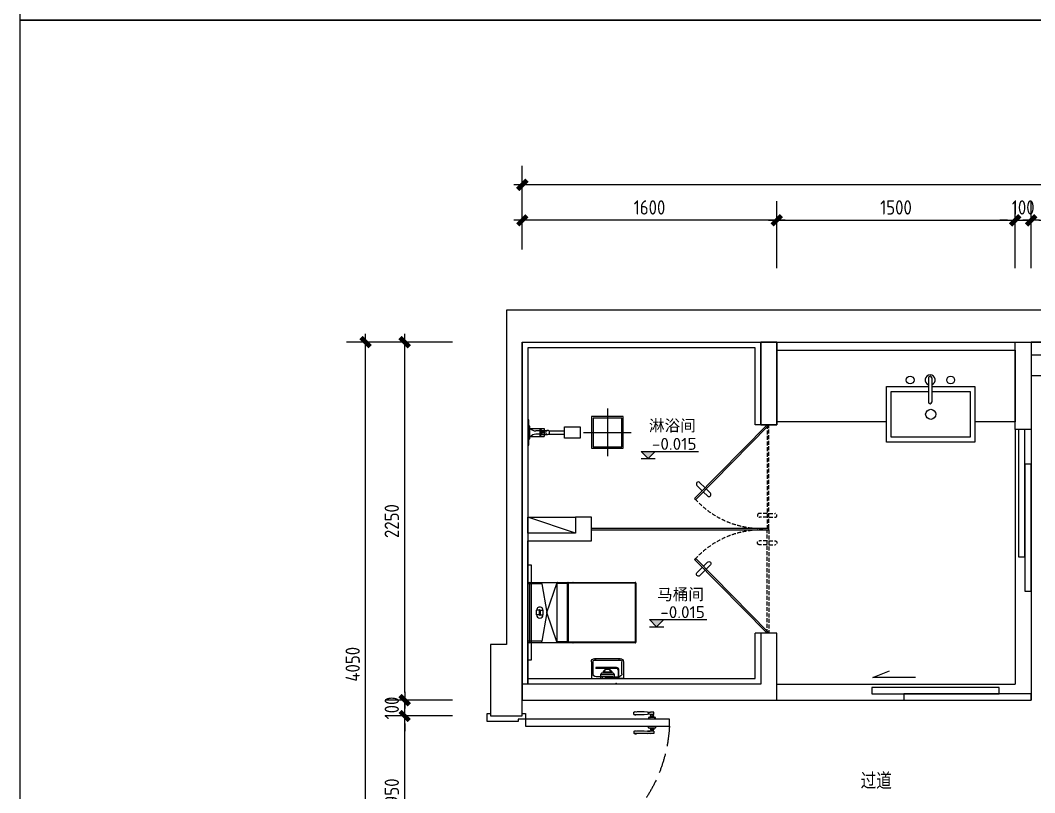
# Model space of a CAD drawing. Header units: inches. Extents: x 193953 to 255442, y -114891 to -62384.
# Drawn here: x 193954 to 200333, y -100380 to -95525 of the extents above; entities that cross this region are included whole.
import ezdxf
from ezdxf.enums import TextEntityAlignment as Align

# ---------------------------------------------------------------- set-up
doc = ezdxf.new("R2010")
doc.units = ezdxf.units.IN
doc.header["$LTSCALE"] = 500
doc.header["$MEASUREMENT"] = 0
for name, pattern in [('DASH', [0.35, 0.25, -0.1]), ('家具平面底图$0$DOM-虚线', [0.35, 0.25, -0.1]), ('家具平面底图$0$DOM-门开启线', [0.666666, 0.333333, -0.111111, 0.111111, -0.111111])]:
    doc.linetypes.add(name, pattern=pattern)
for name, color, linetype in [('0-索引文字', 50, 'Continuous'), ('1-门板', 6, 'Continuous'), ('F-洁具-DOM', 1, 'Continuous'), ('G-装饰造型轮廓线、电气提示线', 3, 'Continuous'), ('L-立面、剖面图、大样图-细线', 134, 'Continuous'), ('P-平面门', 2, 'Continuous'), ('WP', 4, 'Continuous')]:
    doc.layers.add(name, color=color, linetype=linetype)
doc.styles.add('DOM-romans.shx', font='dim.shx')
doc.styles.add('st', font='', dxfattribs={"width": 0.7})
doc.styles.get('st').set_extended_font_data('SimSun')
doc.dimstyles.new('DOM_DIM_1 80', dxfattribs={"dimscale": 60, "dimtxt": 1.5, "dimasz": 0.8, "dimexe": 2, "dimexo": 1.5, "dimgap": 0.6, "dimtad": 1, "dimdec": 0, "dimrnd": 5, "dimzin": 12, "dimdsep": 46, "dimtxsty": 'DOM-romans.shx', "dimblk": 'DOM_Dimension_Tick', "dimcen": 0.125, "dimclrd": 44, "dimclre": 44, "dimclrt": 50, "dimadec": 0, "dimazin": 0, "dimtfac": 1, "dimtdec": 0, "dimtix": 1, "dimtmove": 2, "dimatfit": 3, "dimldrblk": 'DOM_Leader_Arrow', "dimfxl": 0, "dimtvp": 1, "dimtolj": 1, "dimtzin": 0, "dimarcsym": 0})

# ---------------------------------------------------------------- blocks, each defined once
blk = doc.blocks.new('A$Cf89d1532')
at = {"layer": 'P-平面门', "color": 1}
for p, q in [((-422.3, 404.7), (-447.1, 380)), ((-404.7, 387), (-429.4, 362.3)), ((-396.2, 395.5), (-362, 429.7))]:
    blk.add_line(p, q, dxfattribs=at)
at = {"layer": 'P-平面门', "color": 8, "linetype": 'DASH', "ltscale": 0.2}
for p, q in [((-556.3, 6), (-556.3, 54.4)), ((-556.3, -6), (-556.3, -44.9))]:
    blk.add_line(p, q, dxfattribs=at)
at = {"layer": 'P-平面门', "color": 1}
blk.add_lwpolyline([(-7.1, -2.1), (0, 5), (-463.2, 461.1), (-470.2, 454)], close=True, dxfattribs=at)
blk.add_lwpolyline([(-413.9, 413.2), (-380.3, 446.8)], dxfattribs=at)
at = {"layer": 'P-平面门', "color": 8, "linetype": 'DASH', "ltscale": 0.2}
blk.add_lwpolyline([(0, -5), (0, 5), (-650, 5), (-650, -5)], close=True, dxfattribs=at)
for points in [[(-581.3, 6), (-581.3, 53.5)], [(-581.3, -6), (-581.3, -44)]]:
    blk.add_lwpolyline(points, dxfattribs=at)
for centre, radius, start, end in [((-91.2, 42.1), 560, 132.104, 183.79414), ((-568.8, 53.5), 12.5, 1.48486, 180.05013), ((-568.8, -44), 12.5, 179.94987, 358.51514)]:
    blk.add_arc(centre, radius, start, end, dxfattribs=at)
at = {"layer": 'P-平面门', "color": 1}
for centre, start, end in [((-371.5, 438), 316.48486, 135.05013), ((-438.3, 371.1), 135, 315)]:
    blk.add_arc(centre, 12.5, start, end, dxfattribs=at)
blk = doc.blocks.new('家具平面底图$0$A$C591D7FFC')
at = {"linetype": '家具平面底图$0$DOM-虚线', "ltscale": 150}
blk.add_lwpolyline([(300, -20), (-300, -20), (-300, 0), (300, 0)], close=True, dxfattribs=at)
blk = doc.blocks.new('家具平面底图$0$A$C619B377B')
at = {"linetype": 'Continuous'}
for p, q in [((-180, 0), (180, 0)), ((-190, -185.2), (-190, -10)), ((190, -10), (190, -185.2)), ((-189.5, -186.2), (-190, -185.2)), ((-189.5, -676), (-189.5, -186.1)), ((-184.5, -185.2), (184.5, -185.2)), ((189.5, -186.2), (190, -185.2)), ((189.5, -186.1), (189.5, -676)), ((189.5, -254), (-189.5, -254)), ((185.5, -680), (-185.5, -680))]:
    blk.add_line(p, q, dxfattribs=at)
at = {"color": 8, "linetype": 'Continuous'}
for p, q in [((-180, -88.3), (-180, 0)), ((180, -88.3), (180, 0)), ((190, -10), (-190, -10)), ((-15, -55), (15, -55)), ((-15, -73), (-15, -55)), ((15, -73), (15, -55)), ((-190, -185.2), (0, -120)), ((0, -120), (-180, -88.3)), ((-15, -73), (15, -73)), ((15, -77), (-15, -77)), ((-15, -77), (-15, -95)), ((15, -95), (-15, -95)), ((180, -88.3), (0, -120)), ((0, -120), (190, -185.2)), ((15, -77), (15, -95)), ((-184.5, -250), (-184.5, -185.2)), ((184.5, -185.2), (184.5, -250)), ((-185.5, -250), (185.5, -250)), ((-185.5, -680), (-185.5, -250)), ((185.5, -680), (185.5, -250)), ((-189.5, -285), (-190, -285)), ((-190, -675), (-190, -285)), ((190, -285), (189.5, -285)), ((190, -285), (190, -675)), ((-190, -675), (-189.5, -675)), ((-189.5, -676), (189.5, -676)), ((-188.7, -679.1), (-188.4, -678.8)), ((188.4, -678.8), (188.7, -679.1)), ((189.9, -675), (190, -675))]:
    blk.add_line(p, q, dxfattribs=at)
at = {"linetype": 'Continuous'}
for centre, radius, start, end in [((-180, -10), 10, 90, 180), ((-185.5, -676), 4, 180, 270), ((185.5, -676), 4, 270, 0)]:
    blk.add_arc(centre, radius, start, end, dxfattribs=at)
at = {"color": 8, "linetype": 'Continuous'}
for centre, radius, start, end in [((180, -10), 10, 0, 90), ((-15, -75), 20, 90, 270), ((15, -75), 20, 270, 90), ((-15, -75), 2, 90, 270), ((15, -75), 2, 270, 90), ((-185.5, -254), 4, 90, 180), ((185.5, -254), 4, 0, 90), ((-185, -285), 5, 155.17913, 180), ((185, -285), 5, 0, 24.75826), ((-185, -675), 5, 180, 217.3553), ((-175, -674.8), 14.5, 191.25653, 193.3174), ((-175.6, -674.9), 13.9, 193.30813, 196.97054), ((-186.9, -676.4), 3.26, 232.02368, 236.55821), ((-183.6, -663.5), 16.5, 252.06254, 255.37073), ((-183.5, -662.9), 17.1, 255.35969, 256.56318), ((183.5, -662.9), 17.1, 283.43682, 284.64031), ((183.6, -663.5), 16.5, 284.62927, 287.93746), ((186.9, -676.4), 3.26, 303.44179, 307.97632), ((175.6, -674.9), 13.9, 343.02946, 346.69187), ((185, -675), 5, 322.62333, 0), ((175, -674.8), 14.5, 346.6826, 348.74347)]:
    blk.add_arc(centre, radius, start, end, dxfattribs=at)
at = {"color": 8, "linetype": 'Continuous', "extrusion": (0, 0, -1)}
for centre, major_axis, start_param, end_param in [((-180, -90.9), (9.99, -1.89), 3.092725, 4.663521), ((180, -90.9), (9.99, 1.89), -1.521928, 0.048868)]:
    blk.add_ellipse(centre, major_axis=major_axis, ratio=0.25825, start_param=start_param, end_param=end_param, dxfattribs=at)
at = {"linetype": 'Continuous', "extrusion": (0, 0, -1)}
for centre, start_param, end_param in [((-184.5, -186.1), 3.145147, 4.712389), ((184.5, -186.1), 4.712389, 6.279631)]:
    blk.add_ellipse(centre, major_axis=(5, 0), ratio=0.176327, start_param=start_param, end_param=end_param, dxfattribs=at)
at = {"layer": 'F-洁具-DOM'}
blk.add_blockref('家具平面底图$0$A$C591D7FFC', (0, 0), dxfattribs=at)
blk = doc.blocks.new('家具平面底图$0$A$C3001446E')
at = {"color": 8, "linetype": '家具平面底图$0$DOM-门开启线', "ltscale": 100}
for p, q in [((-500, 150), (-500, -150)), ((-350, 0), (-650, 0))]:
    blk.add_line(p, q, dxfattribs=at)
at = {"color": 250}
for p, q in [((-131.9, 9.6), (-229.4, 9.6)), ((-85.6, 12.4), (-124.2, 12.4)), ((-85.6, -13.1), (-85.6, 12.4)), ((-85.6, -9.7), (-85.6, 9)), ((-85.6, 9), (-49.5, 9)), ((-131.9, -10.4), (-229.4, -10.4)), ((-85.6, -13.1), (-124.2, -13.1)), ((0, -25), (-5.9, -25))]:
    blk.add_line(p, q, dxfattribs=at)
for p, q in [((-102.2, 25, 0), (-102.2, -25, 0)), ((-77.2, 25, 0), (-102.2, 25, 0)), ((-74.7, 20.8, 0), (-79.9, 20.8, 0)), ((-77.2, 25, 0), (-77.2, 20.8, 0)), ((-13, 25, 0), (-74.7, 25, 0)), ((-77.2, -25, 0), (-102.2, -25, 0)), ((-74.7, -20.8, 0), (-79.9, -20.8, 0)), ((-77.2, -20.8, 0), (-77.2, -25, 0)), ((-13, -25, 0), (-74.7, -25, 0))]:
    blk.add_line(p, q)
at = {"color": 8}
blk.add_line((-74.7, 25, 0), (-74.7, -25, 0), dxfattribs=at)
at = {"linetype": '家具平面底图$0$DOM-虚线', "ltscale": 100}
blk.add_lwpolyline([(-600, -100), (-600, 100), (-400, 100), (-400, -100)], close=True, dxfattribs=at)
at = {"color": 8, "linetype": '家具平面底图$0$DOM-虚线', "ltscale": 100}
blk.add_lwpolyline([(-590, -90), (-590, 90), (-410, 90), (-410, -90)], close=True, dxfattribs=at)
for points in [[(-6.5, -80), (-6.5, 80), (0, 80), (0, -80)], [(-13, -40), (-13, 40), (-6.5, 40), (-6.5, -40)]]:
    blk.add_lwpolyline(points, close=True)
at = {"color": 250}
for points in [[(-229.4, -35.4), (-229.4, 34.6), (-328.7, 34.6), (-328.7, -35.4)], [(0, -25), (-9.8, -25), (-9.8, 25), (0, 25)]]:
    blk.add_lwpolyline(points, close=True, dxfattribs=at)
for points in [[(-9.8, 25), (-14.6, 25, -0.211273), (-49.5, 9, -0.201002)], [(-9.8, -25), (-14.6, -25, 0.210081), (-49.1, -9.7), (-85.6, -9.7)]]:
    blk.add_lwpolyline(points, format="xyb", dxfattribs=at)
blk.add_circle((-124, -0.4), 12.7, dxfattribs=at)
at = {"color": 8}
blk.add_circle((-93.8, 0), 4.17, dxfattribs=at)
blk.add_arc((-43.8, 0, 0), 41.7, 143.1301, 216.8699, dxfattribs=at)
blk = doc.blocks.new('ftfhtg')
at = {"layer": 'L-立面、剖面图、大样图-细线', "color": 8}
for p, q in [((-1050024.2, -439780.5), (-1050024.2, -439789.8)), ((-1050021.4, -439792.6), (-1050015.3, -439792.6)), ((-1050015.3, -439792.6), (-1049983.1, -439792.6)), ((-1050013.1, -439795.3), (-1050013.1, -439794.8)), ((-1049986.7, -439796.7), (-1050011.7, -439796.7)), ((-1050010.3, -439796.7), (-1050010.3, -439803.4)), ((-1050010.3, -439813.7), (-1049988.1, -439813.7)), ((-1050010.3, -439813.7), (-1050010.3, -439830.5)), ((-1049988.4, -439803.6), (-1050010, -439803.6)), ((-1049988.1, -439796.7), (-1049988.1, -439803.4)), ((-1049985.3, -439794.8), (-1049985.3, -439795.3)), ((-1049983.1, -439792.6), (-1049977, -439792.6)), ((-1049974.2, -439789.8), (-1049974.2, -439780.5)), ((-1049872.3, -439813.7), (-1049872.3, -439830.5)), ((-1049872.3, -439813.7), (-1049872.3, -439830.5)), ((-1050010.3, -439830.5), (-1049988.1, -439830.5))]:
    blk.add_line(p, q, dxfattribs=at)
for points in [[(-1050009.7, -439803.6, -0.311671), (-1050006.9, -439806), (-1050006.9, -439813.7)], [(-1049988.3, -439803.6, 0.34884), (-1049991.5, -439806), (-1049991.5, -439813.7)], [(-1049875.3, -439813.6, 0.28759), (-1049880.9, -439811.1, -0.060586), (-1049890.3, -439812.1, 0.212877), (-1049891.2, -439812.9)], [(-1049875.3, -439830.7, -0.28759), (-1049880.9, -439833.2, 0.060586), (-1049890.3, -439832.2, -0.212877), (-1049891.2, -439831.3)]]:
    blk.add_lwpolyline(points, format="xyb", dxfattribs=at)
for centre, radius, start, end in [((-1050021.4, -439789.8), 2.78, 180, 270), ((-1050015.3, -439794.8), 2.22, 0, 90), ((-1050011.7, -439795.3), 1.39, 180, 270), ((-1050010, -439803.4), 0.278, 180, 270), ((-1049988.4, -439803.4), 0.278, 270, 0), ((-1049976.5, -439792), 24.6, 241.9616, 293.82253), ((-1049938.9, -440716.4), 903.9, 93.11282, 93.12014), ((-1049974.8, -439740), 74.9, 259.84329, 276.25564), ((-1049986.7, -439795.3), 1.39, 270, 0), ((-1049983.1, -439794.8), 2.22, 90, 180), ((-1049977, -439789.8), 2.78, 270, 0), ((-1049913.7, -440502.8), 690.3, 86.56114, 94.39322), ((-1049976.5, -439852.2), 24.6, 66.17747, 118.0384), ((-1049974.8, -439904.2), 74.9, 83.74436, 100.15671), ((-1049913.7, -439141.4), 690.3, 265.60678, 273.43886)]:
    blk.add_arc(centre, radius, start, end, dxfattribs=at)
blk = doc.blocks.new('A$Cf4202bee')
at = {"layer": 'G-装饰造型轮廓线、电气提示线', "color": 1, "ltscale": 20}
for points in [[(-15, -200), (-15, -220), (20, -220), (20, -175), (35, -175), (35, 20), (-15, 20), (-15, 0), (0, 0), (0, -200)], [(965, -200), (965, -220), (930, -220), (930, -175), (915, -175), (915, 20), (965, 20), (965, 0), (950, 0), (950, -200)]]:
    blk.add_lwpolyline(points, close=True, dxfattribs=at)
at = {"layer": 'P-平面门', "color": 1, "ltscale": 3}
blk.add_lwpolyline([(65, -1125), (20, -1125), (20, -220), (65, -220)], close=True, dxfattribs=at)
at = {"layer": 'P-平面门', "color": 8, "linetype": 'DASH'}
blk.add_arc((17.9, -214.1), 912.1, 272.95922, 359.62998, dxfattribs=at)
at = {"layer": 'P-平面门', "extrusion": (0, 0, -1), "yscale": 0.9000000000232831}
for p, xscale, zscale, rotation in [((-395822.5, 943983.1), 0.9000000000232831, -0.9000000000014552, 90), ((395737.5, 943983.1), -0.9000000000232831, -0.9000000000232831, 270)]:
    blk.add_blockref('ftfhtg', p, dxfattribs=dict(at, xscale=xscale, zscale=zscale, rotation=rotation))
blk = doc.blocks.new('家具平面底图$0$dfsggag')
at = {"color": 8, "linetype": '家具平面底图$0$DOM-虚线', "ltscale": 80}
for p, q in [((-34.9, 36.8), (-42.9, 25.1)), ((-42.9, 25.1), (-42.9, 0)), ((-42.9, 25.1), (42.9, 25.1)), ((-42.9, 0), (42.9, 0)), ((-34.9, 36.8), (34.9, 36.8)), ((-27, 43.6), (-12.7, 59.3)), ((-27, 43.6), (-20.4, 42.7)), ((-27, 43.6), (-27, 36.8)), ((-11.1, 59.3), (-20.4, 42.7)), ((-20.4, 42.7), (20.4, 42.7)), ((-20.4, 42.7), (-20.4, 36.8)), ((-12.7, 59.3), (12.7, 59.3)), ((11.1, 59.3), (20.4, 42.7)), ((27, 43.6), (12.7, 59.3)), ((27, 43.6), (20.4, 42.7)), ((20.4, 42.7), (20.4, 36.8)), ((27, 43.6), (27, 36.8)), ((34.9, 36.8), (42.9, 25.1)), ((42.9, 25.1), (42.9, 0))]:
    blk.add_line(p, q, dxfattribs=at)
for points in [[(-11.3, 11.2), (-4.7, 11.2), (-4.7, 5.1), (-11.3, 5.1)], [(1.2, 11.2), (7.8, 11.2), (7.8, 5.1), (1.2, 5.1)], [(13.6, 11.2), (20.2, 11.2), (20.2, 5.1), (13.6, 5.1)]]:
    blk.add_lwpolyline(points, close=True, dxfattribs=at)
blk = doc.blocks.new('家具平面底图$0$A$C08F94FB0')
at = {"linetype": 'Continuous'}
for p, q in [((-100.5, 0), (-30.5, 0)), ((-100.5, -105), (-100.5, 0)), ((-30.5, 0), (-30.5, -7)), ((100.5, 0), (30.5, 0)), ((100.5, -105), (100.5, 0)), ((-0.5, -125), (-80.5, -125)), ((80.5, -125), (-0.5, -125))]:
    blk.add_line(p, q, dxfattribs=at)
at = {"color": 8, "linetype": 'Continuous'}
for p, q in [((-30.5, 0), (30.5, 0)), ((-91.5, -105), (-91.5, -31)), ((-0.5, -11), (-71.5, -11)), ((34.5, -11), (-36.3, -11)), ((30.5, 0), (30.5, -7)), ((34.5, -11), (71.5, -11)), ((91.5, -31), (91.5, -105)), ((-80.5, -116), (-0.5, -116)), ((-0.5, -116), (80.5, -116))]:
    blk.add_line(p, q, dxfattribs=at)
at = {"color": 8}
for p, q in [((-72.1, -116), (-72.1, -125)), ((73.5, -116), (73.5, -125))]:
    blk.add_line(p, q, dxfattribs=at)
at = {"color": 8, "linetype": 'Continuous'}
for centre, radius, start, end in [((-71.5, -31), 20, 90, 180), ((34.5, -7), 4, 180, 270), ((71.5, -31), 20, 0, 90), ((-80.5, -105), 11, 180, 270), ((80.5, -105), 11, 270, 0)]:
    blk.add_arc(centre, radius, start, end, dxfattribs=at)
at = {"linetype": 'Continuous'}
for centre, radius, start, end in [((-34.5, -7), 4, 270, 0), ((-80.5, -105), 20, 180, 270), ((80.5, -105), 20, 270, 0)]:
    blk.add_arc(centre, radius, start, end, dxfattribs=at)
blk = doc.blocks.new('家具平面底图$0$A$C2B4824DF')
for p, q in [((63.5, -57), (63.5, 72.7)), ((69.2, 73), (63.8, 73)), ((69.5, -57), (69.5, 72.7)), ((0, -13.5), (0, -72.5)), ((9.5, -13), (0.5, -13)), ((10, -73), (10, -13.5)), ((0.5, -73), (9.5, -73)), ((53.5, -67), (10, -67)), ((10, -73), (53.5, -73))]:
    blk.add_line(p, q)
at = {"color": 250}
for p, q in [((69.5, 69), (63.5, 69)), ((69.5, 66.2), (63.5, 66.2)), ((63.8, -57), (63.8, 73)), ((63.8, 65.9), (69.2, 65.9)), ((69.2, 64.9), (63.8, 64.9)), ((69.2, -57), (69.2, 73)), ((69.5, 62.1), (63.5, 62.1)), ((10, -13.5), (0, -13.5)), ((0.5, -73), (0.5, -13)), ((9.5, -73), (9.5, -13)), ((69.5, -47.1), (63.5, -47.1)), ((69.5, -51.2), (63.5, -51.2)), ((63.8, -57), (63.5, -57)), ((69.2, -49.9), (63.8, -49.9)), ((69.2, -50.9), (63.8, -50.9)), ((69.2, -57), (69.5, -57)), ((10, -72.5), (0, -72.5)), ((53.5, -67.3), (10, -67.3)), ((10, -72.7), (53.5, -72.7)), ((53.5, -67.3), (53.5, -67)), ((53.5, -72.7), (53.5, -73))]:
    blk.add_line(p, q, dxfattribs=at)
for centre, radius, start, end in [((63.8, 72.7), 0.3, 90, 180), ((69.2, 72.7), 0.3, 0, 90), ((0.5, -13.5), 0.5, 90, 180), ((9.5, -13.5), 0.5, 0, 90), ((53.5, -57), 16, 270, 0), ((53.5, -57), 10, 270, 0), ((0.5, -72.5), 0.5, 180, 270), ((9.5, -72.5), 0.5, 270, 342.30987)]:
    blk.add_arc(centre, radius, start, end)
for radius in [15.7, 10.3]:
    blk.add_arc((53.5, -57), radius, 270, 0, dxfattribs=at)
for points, start_tangent, end_tangent in [([(63.5, 66.2), (63.5, 66.1), (63.6, 66), (63.7, 65.9), (63.8, 65.9)], (0, -1), (1, 0)), ([(63.5, 65.2), (63.5, 65.1), (63.6, 65), (63.7, 64.9), (63.8, 64.9)], (0, -1), (1, 0)), ([(69.2, 65.9), (69.3, 65.9), (69.4, 66), (69.5, 66.1), (69.5, 66.2)], (1, 0), (0, 1)), ([(69.5, 65.2), (69.5, 65.1), (69.4, 65), (69.3, 64.9), (69.2, 64.9)], (0, -1), (-1, 0)), ([(63.5, -50.2), (63.5, -50.1), (63.6, -50), (63.7, -49.9), (63.8, -49.9)], (0, 1), (1, 0)), ([(63.8, -50.9), (63.7, -50.9), (63.6, -51), (63.5, -51.1), (63.5, -51.2)], (-1, 0), (0, -1)), ([(69.5, -50.2), (69.5, -50.1), (69.4, -50), (69.3, -49.9), (69.2, -49.9)], (0, 1), (-1, 0)), ([(69.5, -51.2), (69.5, -51.1), (69.4, -51), (69.3, -50.9), (69.2, -50.9)], (0, 1), (-1, 0))]:
    blk.add_spline(points, degree=3, dxfattribs=dict(at, start_tangent=start_tangent, end_tangent=end_tangent))
blk = doc.blocks.new('A$Ce1599806')
at = {"layer": 'F-洁具-DOM', "xscale": -1, "rotation": 180}
blk.add_blockref('家具平面底图$0$A$C08F94FB0', (0, 0), dxfattribs=at)
at = {"layer": 'F-洁具-DOM', "rotation": 90}
blk.add_blockref('家具平面底图$0$A$C2B4824DF', (0, 0), dxfattribs=at)
at = {"layer": 'F-洁具-DOM'}
blk.add_blockref('家具平面底图$0$dfsggag', (0, 0), dxfattribs=at)
blk = doc.blocks.new('A$Cd7190264')
at = {"layer": 'WP'}
blk.add_point((-445.1, 30), dxfattribs=at)
at = {"color": 8, "xscale": -1, "rotation": 180}
blk.add_blockref('A$Ce1599806', (-500, 0), dxfattribs=at)
blk = doc.blocks.new('A$Cf66d3db0')
at = {"color": 4}
blk.add_lwpolyline([(-12802.3, 7040.2), (0, 7040.2), (0, 0), (-12802.3, 0)], close=True, dxfattribs=at)
blk = doc.blocks.new('DOM_Dimension_Tick')
at = {"color": 0, "linetype": 'ByBlock'}
for p, q in [((-1.09, 0), (0, 0)), ((0, 0), (1.09, 0))]:
    blk.add_line(p, q, dxfattribs=at)
at = {"color": 0, "linetype": 'Continuous', "const_width": 0.608}
blk.add_lwpolyline([(-0.61, -0.61), (0.61, 0.61)], dxfattribs=at)
blk = doc.blocks.new('*D523')
at = {"color": 44, "lineweight": -2, "transparency": 16777216}
for p, q in [((196670.8, -99897.6), (196250.8, -99897.6)), ((196370.8, -100799.6), (196370.8, -99945.6)), ((196670.8, -100847.6), (196250.8, -100847.6))]:
    blk.add_line(p, q, dxfattribs=at)
at = {"layer": 'Defpoints', "color": 0, "transparency": 16777216}
for p in [(196370.8, -99897.6), (197010.5, -99897.6), (197055.3, -100847.6)]:
    blk.add_point(p, dxfattribs=at)
at = {"color": 44, "lineweight": -2, "transparency": 16777216, "xscale": 48, "yscale": 48, "zscale": 48}
for p, rotation in [((196370.8, -99897.6), 90), ((196370.8, -100847.6), 270)]:
    blk.add_blockref('DOM_Dimension_Tick', p, dxfattribs=dict(at, rotation=rotation))
at = {"color": 50, "transparency": 16777216, "insert": (196289.8, -100372.6), "char_height": 90, "attachment_point": 5, "rotation": 90, "style": 'DOM-romans.shx'}
blk.add_mtext('\\A1;950', dxfattribs=at)
blk = doc.blocks.new('DOM_Leader_Arrow')
at = {"color": 0, "linetype": 'ByBlock'}
blk.add_line((0, 0), (-1.5, 0), dxfattribs=at)
for points in [[(-1.29, 1), (-0.89, 1.28), (-0.36, 0), (0, 0)], [(-1.29, -1), (-0.89, -1.28), (-0.36, 0), (0, 0)]]:
    blk.add_solid(points, dxfattribs=at)
blk = doc.blocks.new('*D524')
at = {"color": 44, "lineweight": -2, "transparency": 16777216}
for p, q in [((196370.8, -99749.6), (196370.8, -99701.6)), ((196670.8, -99797.6), (196250.8, -99797.6)), ((196370.8, -99897.6), (196370.8, -99797.6)), ((196670.8, -99897.6), (196250.8, -99897.6)), ((196370.8, -99945.6), (196370.8, -99993.6))]:
    blk.add_line(p, q, dxfattribs=at)
at = {"layer": 'Defpoints', "color": 0, "transparency": 16777216}
for p in [(196370.8, -99797.6), (197110.5, -99797.6), (197010.5, -99897.6)]:
    blk.add_point(p, dxfattribs=at)
at = {"color": 44, "lineweight": -2, "transparency": 16777216, "xscale": 48, "yscale": 48, "zscale": 48}
for p, rotation in [((196370.8, -99797.6), 270), ((196370.8, -99897.6), 90)]:
    blk.add_blockref('DOM_Dimension_Tick', p, dxfattribs=dict(at, rotation=rotation))
at = {"color": 50, "transparency": 16777216, "insert": (196289.8, -99847.6), "char_height": 90, "attachment_point": 5, "rotation": 90, "style": 'DOM-romans.shx'}
blk.add_mtext('\\A1;100', dxfattribs=at)
blk = doc.blocks.new('*D525')
at = {"color": 44, "lineweight": -2, "transparency": 16777216}
for p, q in [((196670.8, -97547.6), (196250.8, -97547.6)), ((196370.8, -99749.6), (196370.8, -97595.6)), ((196670.8, -99797.6), (196250.8, -99797.6))]:
    blk.add_line(p, q, dxfattribs=at)
at = {"layer": 'Defpoints', "color": 0, "transparency": 16777216}
for p in [(196370.8, -97547.6), (197110.5, -97547.6), (197110.5, -99797.6)]:
    blk.add_point(p, dxfattribs=at)
at = {"color": 44, "lineweight": -2, "transparency": 16777216, "xscale": 48, "yscale": 48, "zscale": 48}
for p, rotation in [((196370.8, -97547.6), 90), ((196370.8, -99797.6), 270)]:
    blk.add_blockref('DOM_Dimension_Tick', p, dxfattribs=dict(at, rotation=rotation))
at = {"color": 50, "transparency": 16777216, "insert": (196289.8, -98672.6), "char_height": 90, "attachment_point": 5, "rotation": 90, "style": 'DOM-romans.shx'}
blk.add_mtext('\\A1;2250', dxfattribs=at)
blk = doc.blocks.new('*D526')
at = {"color": 44, "lineweight": -2, "transparency": 16777216}
for p, q in [((196424.8, -97547.6), (196004.8, -97547.6)), ((196124.8, -101549.6), (196124.8, -97595.6)), ((196424.8, -101597.6), (196004.8, -101597.6))]:
    blk.add_line(p, q, dxfattribs=at)
at = {"layer": 'Defpoints', "color": 0, "transparency": 16777216}
for p in [(196124.8, -97547.6), (196526.8, -97547.6), (196526.8, -101597.6)]:
    blk.add_point(p, dxfattribs=at)
at = {"color": 44, "lineweight": -2, "transparency": 16777216, "xscale": 48, "yscale": 48, "zscale": 48}
for p, rotation in [((196124.8, -97547.6), 90), ((196124.8, -101597.6), 270)]:
    blk.add_blockref('DOM_Dimension_Tick', p, dxfattribs=dict(at, rotation=rotation))
at = {"color": 50, "transparency": 16777216, "insert": (196043.8, -99572.6), "char_height": 90, "attachment_point": 5, "rotation": 90, "style": 'DOM-romans.shx'}
blk.add_mtext('\\A1;4050', dxfattribs=at)
blk = doc.blocks.new('*D529')
at = {"color": 44, "lineweight": -2, "transparency": 16777216}
for p, q in [((198710.5, -97082), (198710.5, -96662)), ((200210.5, -97082), (200210.5, -96662)), ((198758.5, -96782), (200162.5, -96782))]:
    blk.add_line(p, q, dxfattribs=at)
at = {"layer": 'Defpoints', "color": 0, "transparency": 16777216}
for p in [(200210.5, -96782), (198710.5, -97547.6), (200210.5, -97547.6)]:
    blk.add_point(p, dxfattribs=at)
at = {"color": 44, "lineweight": -2, "transparency": 16777216, "xscale": 48, "yscale": 48, "zscale": 48, "rotation": 180}
blk.add_blockref('DOM_Dimension_Tick', (198710.5, -96782), dxfattribs=at)
at = {"color": 44, "lineweight": -2, "transparency": 16777216, "xscale": 48, "yscale": 48, "zscale": 48}
blk.add_blockref('DOM_Dimension_Tick', (200210.5, -96782), dxfattribs=at)
at = {"color": 50, "transparency": 16777216, "insert": (199460.5, -96701), "char_height": 90, "attachment_point": 5, "style": 'DOM-romans.shx'}
blk.add_mtext('\\A1;1500', dxfattribs=at)
blk = doc.blocks.new('*D530')
at = {"color": 44, "lineweight": -2, "transparency": 16777216}
for p, q in [((200210.5, -97082), (200210.5, -96662)), ((200310.5, -97082), (200310.5, -96662)), ((200162.5, -96782), (200114.5, -96782)), ((200210.5, -96782), (200310.5, -96782)), ((200358.5, -96782), (200406.5, -96782))]:
    blk.add_line(p, q, dxfattribs=at)
at = {"layer": 'Defpoints', "color": 0, "transparency": 16777216}
for p in [(200310.5, -96782), (200210.5, -97547.6), (200310.5, -97547.6)]:
    blk.add_point(p, dxfattribs=at)
at = {"color": 44, "lineweight": -2, "transparency": 16777216, "xscale": 48, "yscale": 48, "zscale": 48}
blk.add_blockref('DOM_Dimension_Tick', (200210.5, -96782), dxfattribs=at)
at = {"color": 44, "lineweight": -2, "transparency": 16777216, "xscale": 48, "yscale": 48, "zscale": 48, "rotation": 180}
blk.add_blockref('DOM_Dimension_Tick', (200310.5, -96782), dxfattribs=at)
at = {"color": 50, "transparency": 16777216, "insert": (200260.5, -96701), "char_height": 90, "attachment_point": 5, "style": 'DOM-romans.shx'}
blk.add_mtext('\\A1;100', dxfattribs=at)
blk = doc.blocks.new('*D531')
at = {"color": 44, "lineweight": -2, "transparency": 16777216}
for p, q in [((200310.5, -97082), (200310.5, -96662)), ((206310.5, -97082), (206310.5, -96662)), ((200358.5, -96782), (206262.5, -96782))]:
    blk.add_line(p, q, dxfattribs=at)
at = {"layer": 'Defpoints', "color": 0, "transparency": 16777216}
for p in [(206310.5, -96782), (200310.5, -97547.6), (206310.5, -97547.6)]:
    blk.add_point(p, dxfattribs=at)
at = {"color": 44, "lineweight": -2, "transparency": 16777216, "xscale": 48, "yscale": 48, "zscale": 48, "rotation": 180}
blk.add_blockref('DOM_Dimension_Tick', (200310.5, -96782), dxfattribs=at)
at = {"color": 44, "lineweight": -2, "transparency": 16777216, "xscale": 48, "yscale": 48, "zscale": 48}
blk.add_blockref('DOM_Dimension_Tick', (206310.5, -96782), dxfattribs=at)
at = {"color": 50, "transparency": 16777216, "insert": (203310.5, -96701), "char_height": 90, "attachment_point": 5, "style": 'DOM-romans.shx'}
blk.add_mtext('\\A1;6000', dxfattribs=at)
blk = doc.blocks.new('*D532')
at = {"color": 44, "lineweight": -2, "transparency": 16777216}
for p, q in [((197110.5, -96859), (197110.5, -96439)), ((206310.5, -96859), (206310.5, -96439)), ((206262.5, -96559), (197158.5, -96559))]:
    blk.add_line(p, q, dxfattribs=at)
at = {"layer": 'Defpoints', "color": 0, "transparency": 16777216}
for p in [(197110.5, -96559), (197110.5, -97056), (206310.5, -97056)]:
    blk.add_point(p, dxfattribs=at)
at = {"color": 44, "lineweight": -2, "transparency": 16777216, "xscale": 48, "yscale": 48, "zscale": 48, "rotation": 180}
blk.add_blockref('DOM_Dimension_Tick', (197110.5, -96559), dxfattribs=at)
at = {"color": 44, "lineweight": -2, "transparency": 16777216, "xscale": 48, "yscale": 48, "zscale": 48}
blk.add_blockref('DOM_Dimension_Tick', (206310.5, -96559), dxfattribs=at)
at = {"color": 50, "transparency": 16777216, "insert": (201710.5, -96478), "char_height": 90, "attachment_point": 5, "style": 'DOM-romans.shx'}
blk.add_mtext('\\A1;9200', dxfattribs=at)
blk = doc.blocks.new('DOM-平面标高符号')
blk.add_hatch(color=256).paths.add_polyline_path([(1.47, 1.5), (0, 0), (-1.47, 1.5)])
at = {"color": 150}
for p, q in [((-1.47, 1.5), (10.53, 1.5)), ((-1.47, 0), (1.47, 0))]:
    blk.add_line(p, q, dxfattribs=at)
blk.add_lwpolyline([(1.47, 1.5), (0, 0), (-1.47, 1.5)], close=True, dxfattribs=at)
at = {"style": 'DOM-romans.shx', "width": 0.444477}
blk.add_attdef('ELEV', text='', height=2.5, dxfattribs=at).set_placement((0.75, 1.82), (10.11, 1.82), align=Align.FIT)
blk = doc.blocks.new('A$C2527195D')
at = {"layer": '1-门板', "color": 3}
blk.add_lwpolyline([(0, -133.8), (0, 133.8), (-40.7, 28.8)], dxfattribs=at)
blk = doc.blocks.new('*D643')
at = {"color": 44, "lineweight": -2, "transparency": 16777216}
for p, q in [((197110.5, -96966), (197110.5, -96662)), ((198710.5, -96908), (198710.5, -96662)), ((198662.5, -96782), (197158.5, -96782))]:
    blk.add_line(p, q, dxfattribs=at)
at = {"layer": 'Defpoints', "color": 0, "transparency": 16777216}
for p in [(197110.5, -96782), (198710.5, -96998), (197110.5, -97056)]:
    blk.add_point(p, dxfattribs=at)
at = {"color": 44, "lineweight": -2, "transparency": 16777216, "xscale": 48, "yscale": 48, "zscale": 48, "rotation": 180}
blk.add_blockref('DOM_Dimension_Tick', (197110.5, -96782), dxfattribs=at)
at = {"color": 44, "lineweight": -2, "transparency": 16777216, "xscale": 48, "yscale": 48, "zscale": 48}
blk.add_blockref('DOM_Dimension_Tick', (198710.5, -96782), dxfattribs=at)
at = {"color": 50, "transparency": 16777216, "insert": (197910.5, -96701), "char_height": 90, "attachment_point": 5, "style": 'DOM-romans.shx'}
blk.add_mtext('\\A1;1600', dxfattribs=at)

msp = doc.modelspace()

# ---------------------------------------------------------------- linework, layer by layer
at = {"color": 4}
for p, q in [((198710.5, -97547.6), (198610.5, -97547.6)), ((198610.5, -97547.6), (198610.5, -98067.6))]:
    msp.add_line(p, q, dxfattribs=at)
at = {"color": 6}
for p, q in [((198710.5, -98067.6), (198710.5, -97547.6)), ((198610.5, -98067.6), (198710.5, -98067.6)), ((198660.5, -98727.6), (198660.5, -98717.6))]:
    msp.add_line(p, q, dxfattribs=at)
at = {"color": 8}
for p, q in [((199664.5, -97772), (199664.5, -97924.5)), ((199685, -97772), (199685, -97924.5)), ((200210.5, -98097.6), (200210.5, -99697.6)), ((200310.5, -98097.6), (200310.5, -99797.6)), ((197445.5, -98747.6), (197145.5, -98647.6)), ((198710.5, -99697.6), (200210.5, -99697.6)), ((198710.5, -99797.6), (200310.5, -99797.6))]:
    msp.add_line(p, q, dxfattribs=at)
at = {"color": 2}
msp.add_line((204830, -97760.5), (200310.5, -97760.5), dxfattribs=at)
at = {"color": 1}
for p, q in [((197545.5, -98717.6), (198660.5, -98717.6)), ((197545.5, -98727.6), (198660.5, -98727.6))]:
    msp.add_line(p, q, dxfattribs=at)
at = {"color": 3}
msp.add_line((198610.5, -99377.6), (198575.5, -99377.6), dxfattribs=at)
at = {"color": 4}
for points in [[(193953.5, -94289.7), (209316.2, -94289.7), (209316.2, -95524.7), (193953.5, -95524.7)], [(197110.5, -97547.6), (197110.5, -99797.6), (198710.5, -99797.6), (198710.5, -99377.6), (198610.5, -99377.6), (198610.5, -99697.6), (197110.5, -99697.6)], [(198710.5, -97547.6), (198710.5, -98067.6), (198610.5, -98067.6), (198610.5, -97547.6)], [(200310.5, -97547.6), (200310.5, -98097.6), (200210.5, -98097.6), (200210.5, -97547.6)]]:
    msp.add_lwpolyline(points, close=True, dxfattribs=at)
for points in [[(197110.5, -99897.6), (197110.5, -97547.6), (206310.5, -97547.6), (206310.5, -97347.6), (197110.5, -97347.6), (197010.5, -97347.6), (197010.5, -99447.6), (196910.5, -99447.6), (196910.5, -99897.6), (197110.5, -99897.6)], [(197110.5, -99897.6), (197110.5, -97547.6), (198610.5, -97547.6)]]:
    msp.add_lwpolyline(points, dxfattribs=at)
at = {"color": 3}
for points in [[(198610.5, -98067.6), (198575.5, -98067.6), (198575.5, -97582.6), (197145.5, -97582.6), (197145.5, -99697.6)], [(197145.5, -99697.6), (197145.5, -98797.6), (197545.5, -98797.6), (197545.5, -98647.6), (197445.5, -98647.6), (197445.5, -98747.6), (197145.5, -98747.6), (197145.5, -98797.6)], [(197145.5, -99662.6), (198575.5, -99662.6), (198575.5, -99377.6)]]:
    msp.add_lwpolyline(points, dxfattribs=at)
at = {"color": 2}
for points in [[(199400.5, -98047.6), (198710.5, -98047.6), (198710.5, -97597.6), (200210.5, -97597.6), (200210.5, -98047.6), (199957, -98047.6)], [(199685, -97827.5), (199957, -97827.5), (199957, -98175.5), (199400.5, -98175.5), (199400.5, -97827.5), (199664.5, -97827.5)]]:
    msp.add_lwpolyline(points, dxfattribs=at)
at = {"color": 6}
msp.add_lwpolyline([(198713.5, -97597.6), (200210.5, -97597.6)], dxfattribs=at)
at = {"color": 2}
for points in [[(200310.5, -97547.6), (200310.5, -97627.6), (204830, -97627.6), (204830, -97547.6)], [(200270.5, -98897.6), (200270.5, -98097.6), (200230.5, -98097.6), (200230.5, -98897.6)], [(200310.5, -99114), (200310.5, -98314), (200270.5, -98314), (200270.5, -99114)], [(200109, -99717.6), (199309, -99717.6), (199309, -99757.6), (200109, -99757.6)], [(200310.5, -99757.6), (199510.5, -99757.6), (199510.5, -99797.6), (200310.5, -99797.6)]]:
    msp.add_lwpolyline(points, close=True, dxfattribs=at)
at = {"color": 8}
msp.add_lwpolyline([(199685, -97857.5), (199927, -97857.5), (199927, -98145.5), (199430.5, -98145.5), (199430.5, -97857.5), (199664.5, -97857.5)], dxfattribs=at)
at = {"color": 3}
msp.add_lwpolyline([(197445.5, -98647.6), (197445.5, -98747.6), (197145.5, -98747.6), (197145.5, -98647.6)], close=True, dxfattribs=at)
at = {"color": 8}
for centre, radius in [((199549.5, -97786), 24.5), ((199804.5, -97786), 24.5), ((199678.8, -98001.5), 31.8)]:
    msp.add_circle(centre, radius, dxfattribs=at)
for centre, radius, start, end in [((199675, -97785.5), 32, 288.20996, 250.84499), ((199674.8, -97772), 10.2, 0, 180), ((199674.8, -97924.5), 10.2, 180, 0)]:
    msp.add_arc(centre, radius, start, end, dxfattribs=at)

# ---------------------------------------------------------------- block references
at = {"color": 6, "xscale": 1.2, "yscale": 1.2, "zscale": 1.2, "rotation": 180}
msp.add_blockref('A$Cf66d3db0', (193953.5, -95524.7), dxfattribs=at)
at = {"color": 6, "rotation": 89.99999999999999}
msp.add_blockref('A$Cf89d1532', (198655.5, -98067.6), dxfattribs=at)
at = {"color": 6, "xscale": -1}
for name, p, rotation in [('A$Cf89d1532', (198655.5, -99377.6), 90), ('A$Cd7190264', (198145.5, -99662.6), 180), ('A$Cf4202bee', (196910.5, -99897.6), 90)]:
    msp.add_blockref(name, p, dxfattribs=dict(at, rotation=rotation))
at = {"layer": '0-索引文字'}
ref = msp.add_blockref('DOM-平面标高符号', (197902.8, -98279.5), dxfattribs=dict(at, xscale=30, yscale=30, zscale=30))
ref.add_attrib('ELEV', '-0.015', dxfattribs={"layer": '0', "height": 75, "style": 'DOM-romans.shx', "width": 0.802779}).set_placement((197925.3, -98224.8), (198206.2, -98224.8), align=Align.FIT)
ref = msp.add_blockref('DOM-平面标高符号', (197955.4, -99337), dxfattribs=dict(at, xscale=30, yscale=30, zscale=30))
ref.add_attrib('ELEV', '-0.015', dxfattribs={"layer": '0', "height": 75, "style": 'DOM-romans.shx', "width": 0.802779}).set_placement((197977.9, -99282.3), (198258.8, -99282.3), align=Align.FIT)
at = {"layer": '1-门板', "color": 5, "ltscale": 2, "xscale": -1, "rotation": 90}
msp.add_blockref('A$C2527195D', (199449.3, -99655), dxfattribs=at)
at = {"layer": 'F-洁具-DOM', "xscale": -1}
msp.add_blockref('家具平面底图$0$A$C3001446E', (197145.5, -98115.1), dxfattribs=at)
at = {"layer": 'F-洁具-DOM', "color": 6, "rotation": 89.99999999999997}
msp.add_blockref('家具平面底图$0$A$C619B377B', (197145.5, -99247.6), dxfattribs=at)

# ---------------------------------------------------------------- texts
at = {"color": 50, "char_height": 72, "attachment_point": 5, "style": 'DOM-romans.shx'}
for s, insert in [('\\A1;{\\fSimSun|b0|i0|c134|p2;淋浴间}', (198054.3, -98076)), ('\\A1;{\\fSimSun|b0|i0|c134|p2;马桶间}', (198105.5, -99136.6))]:
    msp.add_mtext(s, dxfattribs=dict(at, insert=insert))
at = {"layer": '0-索引文字', "style": 'st', "width": 0.8}
msp.add_attdef('过道', text='', height=90, dxfattribs=at).set_placement((199336.1, -100302.9), align=Align.MIDDLE_CENTER)

# ---------------------------------------------------------------- dimensions: what is measured, and where the dimension line sits
at = {"color": 6}
for base, p1, p2, picture, middle in [((197110.5, -96559), (206310.5, -97056), (197110.5, -97056), '*D532', (201710.5, -96478)), ((197110.5, -96782), (198710.5, -96998), (197110.5, -97056), '*D643', (197910.5, -96701)), ((200210.5, -96782), (198710.5, -97547.6), (200210.5, -97547.6), '*D529', (199460.5, -96701)), ((200310.5, -96782), (200210.5, -97547.6), (200310.5, -97547.6), '*D530', (200260.5, -96701)), ((206310.5, -96782), (200310.5, -97547.6), (206310.5, -97547.6), '*D531', (203310.5, -96701))]:
    dim = msp.add_linear_dim(base=base, p1=p1, p2=p2, dimstyle='DOM_DIM_1 80', dxfattribs=at)
    dim.commit()
    dim.dimension.update_dxf_attribs({"geometry": picture, "text_midpoint": middle})
for base, p1, p2, picture, middle in [((196124.8, -97547.6), (196526.8, -101597.6), (196526.8, -97547.6), '*D526', (196043.8, -99572.6)), ((196370.8, -97547.6), (197110.5, -99797.6), (197110.5, -97547.6), '*D525', (196289.8, -98672.6)), ((196370.8, -99797.6), (197010.5, -99897.6), (197110.5, -99797.6), '*D524', (196289.8, -99847.6)), ((196370.8, -99897.6), (197055.3, -100847.6), (197010.5, -99897.6), '*D523', (196289.8, -100372.6))]:
    dim = msp.add_linear_dim(base=base, p1=p1, p2=p2, angle=90, dimstyle='DOM_DIM_1 80', dxfattribs=at)
    dim.commit()
    dim.dimension.update_dxf_attribs({"geometry": picture, "text_midpoint": middle})

doc.saveas('drawing.dxf')
